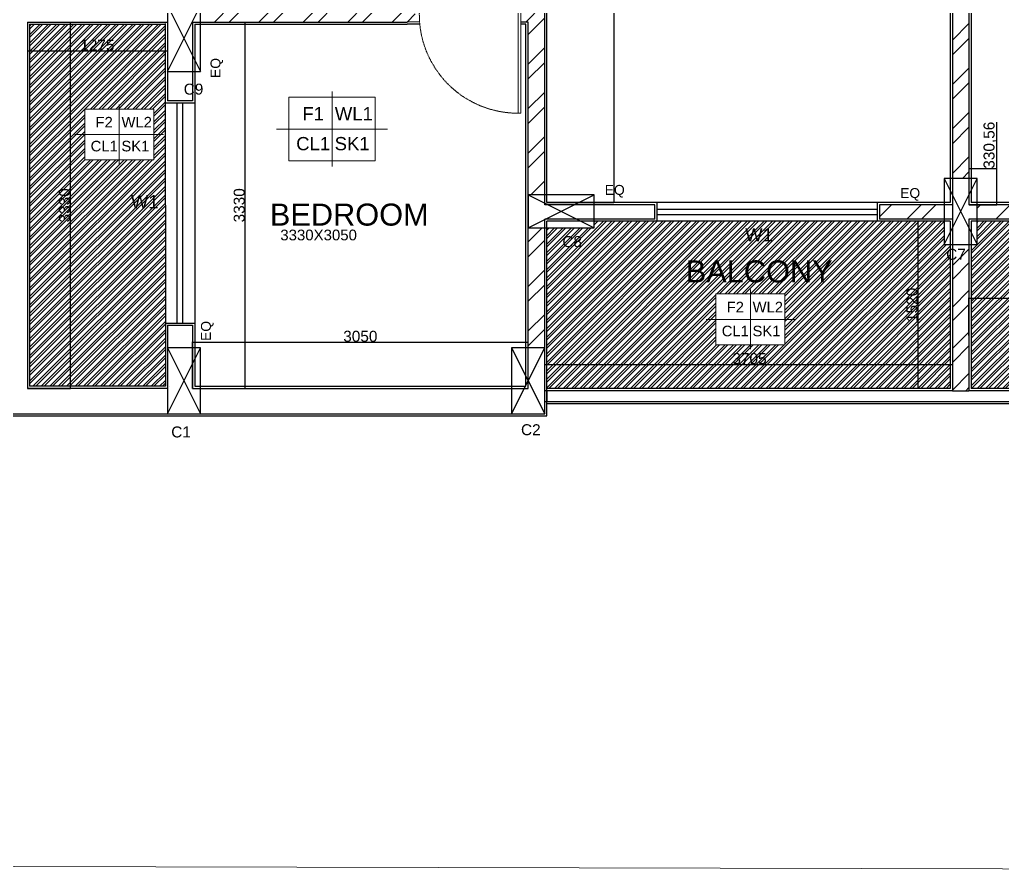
# Model space of a CAD drawing. Header units: millimetres. Extents: x -1932176 to 78768, y -1967 to 1266654.
# Drawn here: x -395439 to -386510, y 435391 to 443168 of the extents above; entities that cross this region are included whole.
import ezdxf

# ---------------------------------------------------------------- set-up
doc = ezdxf.new("R2010")
doc.units = ezdxf.units.MM
doc.linetypes.add('DASHED2', pattern=[9.525, 6.35, -3.175])
for name, color, linetype, lineweight in [('DOOR', 7, 'Continuous', 20), ('NAMES', 252, 'Continuous', 15), ('SHEET', 7, 'Continuous', 13), ('text', 252, 'Continuous', 5)]:
    doc.layers.add(name, color=color, linetype=linetype, lineweight=lineweight)
doc.styles.get("Standard").update_dxf_attribs({"font": 'arial.ttf'})
doc.dimstyles.new('ISO-25', dxfattribs={"dimtxt": 150, "dimasz": 2.5, "dimexe": 1.25, "dimexo": 0.625, "dimtad": 1, "dimtxsty": 'Standard', "dimcen": 2.5, "dimadec": 0, "dimazin": 0, "dimtfac": 1, "dimtmove": 0, "dimatfit": 3, "dimfxl": 1, "dimarcsym": 0})
pattern_1 = [(45, (106834.1, -3587.3), (-202.05576, 202.05576), []), (45, (106968.8, -3587.3), (-202.05576, 202.05576), [])]

# ---------------------------------------------------------------- blocks, each defined once
blk = doc.blocks.new('*D227')
at = {"color": 0, "lineweight": -2, "ltscale": 30, "transparency": 16777216}
for p, q in [((-393868.3, 443145.7), (-393391, 443145.7)), ((-393392.2, 443143.2), (-393392.2, 439818.2)), ((-393868.3, 439815.7), (-393391, 439815.7))]:
    blk.add_line(p, q, dxfattribs=at)
at = {"color": 0, "ltscale": 30, "transparency": 16777216}
for points in [[(-393392.6, 443143.2), (-393391.8, 443143.2), (-393392.2, 443145.7)], [(-393392.6, 439818.2), (-393391.8, 439818.2), (-393392.2, 439815.7)]]:
    blk.add_solid(points, dxfattribs=at)
at = {"layer": 'Defpoints', "color": 0, "ltscale": 30, "transparency": 16777216}
for p in [(-393868.9, 443145.7), (-393868.9, 439815.7), (-393392.2, 439815.7)]:
    blk.add_point(p, dxfattribs=at)
at = {"color": 0, "ltscale": 30, "transparency": 16777216, "insert": (-393443.9, 441480.7), "char_height": 100, "attachment_point": 5, "rotation": 90}
blk.add_mtext('3330', dxfattribs=at)
blk = doc.blocks.new('*D228')
at = {"color": 0, "lineweight": -2, "ltscale": 30, "transparency": 16777216}
for p, q in [((-393868.9, 439816.3), (-393868.9, 440239.2)), ((-393866.4, 440237.9), (-390821.4, 440237.9)), ((-390818.9, 439816.3), (-390818.9, 440239.2))]:
    blk.add_line(p, q, dxfattribs=at)
at = {"color": 0, "ltscale": 30, "transparency": 16777216}
for points in [[(-393866.4, 440238.3), (-393866.4, 440237.5), (-393868.9, 440237.9)], [(-390821.4, 440238.3), (-390821.4, 440237.5), (-390818.9, 440237.9)]]:
    blk.add_solid(points, dxfattribs=at)
at = {"layer": 'Defpoints', "color": 0, "ltscale": 30, "transparency": 16777216}
for p in [(-390818.9, 440237.9), (-393868.9, 439815.7), (-390818.9, 439815.7)]:
    blk.add_point(p, dxfattribs=at)
at = {"color": 0, "ltscale": 30, "transparency": 16777216, "insert": (-392343.9, 440289.6), "char_height": 100, "attachment_point": 5}
blk.add_mtext('3050', dxfattribs=at)
blk = doc.blocks.new('*D231')
at = {"color": 0, "lineweight": -2, "ltscale": 30, "transparency": 16777216}
for p, q in [((-386963.4, 441485), (-386963.4, 440033.9)), ((-390668.8, 439796.3), (-390668.8, 440036.4)), ((-390666.3, 440035.2), (-386965.9, 440035.2))]:
    blk.add_line(p, q, dxfattribs=at)
at = {"color": 0, "ltscale": 30, "transparency": 16777216}
for points in [[(-390666.3, 440035.6), (-390666.3, 440034.8), (-390668.8, 440035.2)], [(-386965.9, 440035.6), (-386965.9, 440034.8), (-386963.4, 440035.2)]]:
    blk.add_solid(points, dxfattribs=at)
at = {"layer": 'Defpoints', "color": 0, "ltscale": 30, "transparency": 16777216}
for p in [(-386963.4, 441485.6), (-386963.4, 440035.2), (-390668.8, 439795.7)]:
    blk.add_point(p, dxfattribs=at)
at = {"color": 0, "ltscale": 30, "transparency": 16777216, "insert": (-388807.6, 440086.9), "char_height": 100, "attachment_point": 5}
blk.add_mtext('3705', dxfattribs=at)
blk = doc.blocks.new('*D183')
at = {"color": 0, "lineweight": -2, "ltscale": 30, "transparency": 16777216}
for p, q in [((-386984, 441335.6), (-387280.8, 441335.6)), ((-387279.5, 441333.1), (-387279.5, 439818.1)), ((-386984, 439815.6), (-387280.8, 439815.6))]:
    blk.add_line(p, q, dxfattribs=at)
at = {"color": 0, "ltscale": 30, "transparency": 16777216}
for points in [[(-387279.9, 441333.1), (-387279.1, 441333.1), (-387279.5, 441335.6)], [(-387279.9, 439818.1), (-387279.1, 439818.1), (-387279.5, 439815.6)]]:
    blk.add_solid(points, dxfattribs=at)
at = {"layer": 'Defpoints', "color": 0, "ltscale": 30, "transparency": 16777216}
for p in [(-386983.4, 441335.6), (-387279.5, 439815.6), (-386983.4, 439815.6)]:
    blk.add_point(p, dxfattribs=at)
at = {"color": 0, "ltscale": 30, "transparency": 16777216, "insert": (-387331.2, 440575.6), "char_height": 100, "attachment_point": 5, "rotation": 90}
blk.add_mtext('1520', dxfattribs=at)
blk = doc.blocks.new('*D232')
at = {"color": 0, "lineweight": -2, "ltscale": 30, "transparency": 16777216}
for p, q in [((-386561.4, 441816.1), (-386561.4, 442234.9)), ((-386812.8, 441816.1), (-386560.2, 441816.1)), ((-386561.4, 441488.1), (-386561.4, 441813.6)), ((-386812.7, 441485.6), (-386560.2, 441485.6))]:
    blk.add_line(p, q, dxfattribs=at)
at = {"color": 0, "ltscale": 30, "transparency": 16777216}
for points in [[(-386561.8, 441813.6), (-386561, 441813.6), (-386561.4, 441816.1)], [(-386561.8, 441488.1), (-386561, 441488.1), (-386561.4, 441485.6)]]:
    blk.add_solid(points, dxfattribs=at)
at = {"layer": 'Defpoints', "color": 0, "ltscale": 30, "transparency": 16777216}
for p in [(-386813.4, 441816.1), (-386561.4, 441816.1), (-386813.4, 441485.6)]:
    blk.add_point(p, dxfattribs=at)
at = {"color": 0, "ltscale": 30, "transparency": 16777216, "insert": (-386622.1, 442026.8), "char_height": 100, "attachment_point": 5, "rotation": 90}
blk.add_mtext('330,56', dxfattribs=at)
blk = doc.blocks.new('*D184')
at = {"color": 0, "lineweight": -2, "ltscale": 30, "transparency": 16777216}
for p, q in [((-386813.4, 440296.8), (-386813.4, 440638.9)), ((-386810.9, 440637.6), (-383110, 440637.6)), ((-383107.5, 440296.7), (-383107.5, 440638.9))]:
    blk.add_line(p, q, dxfattribs=at)
at = {"color": 0, "ltscale": 30, "transparency": 16777216}
for points in [[(-386810.9, 440638), (-386810.9, 440637.2), (-386813.4, 440637.6)], [(-383110, 440638), (-383110, 440637.2), (-383107.5, 440637.6)]]:
    blk.add_solid(points, dxfattribs=at)
at = {"layer": 'Defpoints', "color": 0, "ltscale": 30, "transparency": 16777216}
for p in [(-383107.5, 440637.6), (-386813.4, 440296.2), (-383107.5, 440296.1)]:
    blk.add_point(p, dxfattribs=at)
at = {"color": 0, "ltscale": 30, "transparency": 16777216, "insert": (-384960.4, 440689.3), "char_height": 100, "width": 493.52, "attachment_point": 5}
blk.add_mtext('3705', dxfattribs=at)
blk = doc.blocks.new('*D235')
at = {"color": 0, "lineweight": -2, "ltscale": 30, "transparency": 16777216}
for p, q in [((-395369, 443145), (-395369, 442882.4)), ((-394097.4, 443145), (-394097.4, 442882.4)), ((-395366.5, 442883.7), (-394099.9, 442883.7))]:
    blk.add_line(p, q, dxfattribs=at)
at = {"color": 0, "ltscale": 30, "transparency": 16777216}
for points in [[(-395366.5, 442884.1), (-395366.5, 442883.3), (-395369, 442883.7)], [(-394099.9, 442884.1), (-394099.9, 442883.3), (-394097.4, 442883.7)]]:
    blk.add_solid(points, dxfattribs=at)
at = {"layer": 'Defpoints', "color": 0, "ltscale": 30, "transparency": 16777216}
for p in [(-395369, 443145.7), (-394097.4, 443145.7), (-394097.4, 442883.7)]:
    blk.add_point(p, dxfattribs=at)
at = {"color": 0, "ltscale": 30, "transparency": 16777216, "insert": (-394733.2, 442935.4), "char_height": 100, "attachment_point": 5}
blk.add_mtext('1275', dxfattribs=at)
blk = doc.blocks.new('*D236')
at = {"color": 0, "lineweight": -2, "ltscale": 30, "transparency": 16777216}
for p, q in [((-395368.4, 443145.7), (-394978.8, 443145.7)), ((-394980.1, 443143.2), (-394980.1, 439818.2)), ((-395368.4, 439815.7), (-394978.8, 439815.7))]:
    blk.add_line(p, q, dxfattribs=at)
at = {"color": 0, "ltscale": 30, "transparency": 16777216}
for points in [[(-394980.5, 443143.2), (-394979.7, 443143.2), (-394980.1, 443145.7)], [(-394980.5, 439818.2), (-394979.7, 439818.2), (-394980.1, 439815.7)]]:
    blk.add_solid(points, dxfattribs=at)
at = {"layer": 'Defpoints', "color": 0, "ltscale": 30, "transparency": 16777216}
for p in [(-395369, 443145.7), (-395369, 439815.7), (-394980.1, 439815.7)]:
    blk.add_point(p, dxfattribs=at)
at = {"color": 0, "ltscale": 30, "transparency": 16777216, "insert": (-395031.8, 441480.7), "char_height": 100, "attachment_point": 5, "rotation": 90}
blk.add_mtext('3330', dxfattribs=at)
blk = doc.blocks.new('*D240')
at = {"color": 0, "lineweight": -2, "ltscale": 30, "transparency": 16777216}
for p, q in [((-390673.8, 447296.4), (-390039.3, 447296.4)), ((-390040.5, 447293.9), (-390040.5, 441508.2)), ((-390648.3, 441505.7), (-390039.3, 441505.7))]:
    blk.add_line(p, q, dxfattribs=at)
at = {"color": 0, "ltscale": 30, "transparency": 16777216}
for points in [[(-390041, 447293.9), (-390040.1, 447293.9), (-390040.5, 447296.4)], [(-390041, 441508.2), (-390040.1, 441508.2), (-390040.5, 441505.7)]]:
    blk.add_solid(points, dxfattribs=at)
at = {"layer": 'Defpoints', "color": 0, "ltscale": 30, "transparency": 16777216}
for p in [(-390674.5, 447296.4), (-390649, 441505.7), (-390040.5, 441505.7)]:
    blk.add_point(p, dxfattribs=at)
at = {"color": 0, "ltscale": 30, "transparency": 16777216, "insert": (-390117.8, 444401), "char_height": 150, "attachment_point": 5, "rotation": 90}
blk.add_mtext('5810', dxfattribs=at)

msp = doc.modelspace()

# ---------------------------------------------------------------- hatches: boundary and pattern name
at = {"ltscale": 30, "true_color": 0x000000}
h = msp.add_hatch(dxfattribs=at)
h.set_pattern_fill('ANSI32', color=18, scale=30)
h.set_pattern_definition(pattern_1)
h.paths.add_polyline_path([(-382957.37054, 443145.67436), (-382890.10695, 443145.67436), (-382890.10695, 443213.85349), (-382915.10695, 443213.85349), (-382915.10695, 443194.65477, -1), (-382927.10695, 443194.65477), (-382927.10695, 443195.71536), (-382929.486, 443195.71536), (-382929.486, 443295.71601), (-383107.37054, 443295.72293), (-383107.40629, 441946.05056), (-383107.41612, 441575.27991), (-382957.37054, 441575.27991)])
h.paths.add_polyline_path([(-379680.56914, 442696.18254), (-379907.36004, 442696.18254), (-379907.35538, 442430.49807), (-379680.67715, 442430.40595)])
h.paths.add_polyline_path([(-379681.50614, 440390.50584), (-379907.31965, 440390.50189), (-379907.31606, 440185.67396), (-379681.58938, 440185.67396)])
h.paths.add_polyline_path([(-386813.36116, 446862.86472), (-386963.36097, 446862.86472), (-386963.36242, 444926.32392), (-386813.36347, 444926.32392)])
h.paths.add_polyline_path([(-391638.14949, 452035.48835), (-394768.14949, 452035.48835), (-394768.14949, 451792.29406), (-391640.70735, 451798.74896), (-391638.14949, 451800.02789)], flags=16)
h.paths.add_polyline_path([(-394768.14949, 452035.48835), (-394768.14949, 451791.67487), (-395068.14949, 451791.67487), (-395068.29806, 452887.47743), (-394825.4274, 452887.47743), (-394825.4274, 452391.67487), (-394805.4274, 452391.67487), (-394805.4274, 452907.47743), (-395088.3029, 452907.47743), (-395088.14949, 451771.67492), (-390854.36478, 451780.38717), (-390854.36478, 452055.48835), (-391005.4274, 452055.48835), (-391005.4274, 455015.48835), (-391005.22435, 455205.46676), (-391025.42741, 455205.48835), (-391195.4274, 455205.48835), (-391195.4274, 455085.48835), (-391195.4274, 452055.48835), (-391549.07041, 452055.48835), (-391509.07041, 452035.48835)])
h.paths.add_polyline_path([(-388375.87301, 452001.38604), (-388375.4274, 453185.48835), (-388288.00372, 453185.48835), (-388288.00372, 453285.48835), (-388285.62467, 453286.54894, -1), (-388273.62467, 453286.54894), (-388273.62467, 453267.35022), (-388248.62467, 453267.35022), (-388248.62467, 453335.48835), (-388375.4274, 453335.48835), (-388375.4274, 454585.48835), (-388525.4274, 454585.48835), (-388525.4274, 452035.48835), (-389834.32358, 452035.48835), (-389833.84409, 451802.47825), (-389663.98214, 451802.82883), (-389663.98214, 450642.0759), (-393498.95894, 450642.0759), (-393498.95894, 450495.81424), (-392368.95894, 450495.81424), (-388975.6889, 450495.79565), (-388975.6889, 450636.6625), (-388375.72208, 450636.6625), (-388375.73741, 450775.29793), (-388385.78834, 450775.29793), (-388385.78834, 450763.29793), (-388476.76102, 450763.29793, -1), (-388476.76102, 450775.29793), (-388457.56229, 450775.29793), (-388457.56229, 450799.79216, -0.023721796), (-388513.87336, 450802.51067), (-388513.87337, 450642.08801), (-389457.2004, 450642.1708), (-389457.56419, 451270.04308), (-389457.87312, 451803.25423), (-388513.87325, 451803.0765), (-388513.87329, 451419.27027), (-388457.56229, 451419.27027), (-388457.56229, 451444.27027), (-388476.76102, 451444.27027, -1), (-388476.76102, 451456.27027), (-388385.78834, 451456.27027), (-388385.78834, 451444.27027), (-388375.81139, 451444.27027)])
h.paths.add_polyline_path([(-388635.1919, 451026.27973), (-388318.38797, 451026.27973), (-388318.38797, 451237.7019), (-388635.1919, 451237.7019)], flags=25)
h.paths.add_polyline_path([(-388334.49864, 449745.46486), (-388060.20123, 449745.46486), (-388060.20123, 449992.74999), (-388334.49864, 449992.74999)], flags=9)
h.paths.add_polyline_path([(-386520.74066, 447390.15897), (-386246.44325, 447390.15897), (-386246.44325, 447637.4441), (-386520.74066, 447637.4441)], flags=9)
h.paths.add_polyline_path([(-387481.05012, 447427.96283), (-387206.75271, 447427.96283), (-387206.75271, 447675.24796), (-387481.05012, 447675.24796)], flags=9)
h.paths.add_polyline_path([(-386246.85467, 453054.66819), (-385972.55726, 453054.66819), (-385972.55726, 453301.95332), (-386246.85467, 453301.95332)], flags=9)
h.paths.add_polyline_path([(-387722.75221, 452988.93473), (-387448.4548, 452988.93473), (-387448.4548, 453236.21986), (-387722.75221, 453236.21986)], flags=9)
h.paths.add_polyline_path([(-387587.19003, 451159.13922), (-386555.40286, 451159.13922), (-386555.40286, 451571.2811), (-387587.19003, 451571.2811)], flags=9)
h.paths.add_polyline_path([(-387416.6843, 450345.4931), (-387019.04637, 450345.4931), (-387019.04637, 450583.0849), (-387416.6843, 450583.0849)], flags=9)
h.paths.add_polyline_path([(-387029.33805, 450346.18413), (-386765.79282, 450346.18413), (-386765.79282, 450583.77594), (-387029.33805, 450583.77594)], flags=9)
h.paths.add_polyline_path([(-387017.0985, 450618.75754), (-386771.48472, 450618.75754), (-386771.48472, 450856.34935), (-387017.0985, 450856.34935)], flags=9)
h.paths.add_polyline_path([(-387391.31797, 450622.10918), (-387029.22837, 450622.10918), (-387029.22837, 450859.70098), (-387391.31797, 450859.70098)], flags=9)
h.paths.add_polyline_path([(-388967.62829, 447768.81887), (-388967.62829, 449299.20768), (-389276.7347, 449299.20768), (-389276.7347, 447768.81887)], flags=9)
h.paths.add_polyline_path([(-393193.12903, 461493.30854), (-392832.3514, 461493.30854), (-392832.3514, 461699.37948), (-393193.12903, 461699.37948)], flags=9)
h.paths.add_polyline_path([(-394516.66471, 459936.4242), (-394516.66471, 460297.20182), (-394722.73565, 460297.20182), (-394722.73565, 459936.4242)], flags=9)
h.paths.add_polyline_path([(-391422.42335, 460504.15635), (-391422.42335, 460864.93398), (-391628.49429, 460864.93398), (-391628.49429, 460504.15635)], flags=9)
h.paths.add_polyline_path([(-389241.36742, 454740.46932), (-388958.2842, 454740.46932), (-388958.2842, 454946.54026), (-389241.36742, 454946.54026)], flags=9)
h.paths.add_polyline_path([(-389306.69575, 459807.18012), (-388751.71622, 459807.18012), (-388751.71622, 460013.25106), (-389306.69575, 460013.25106)], flags=9)
h.paths.add_polyline_path([(-387271.40064, 456455.57021), (-387271.40064, 456996.73665), (-387580.50706, 456996.73665), (-387580.50706, 456455.57021)], flags=9)
h.paths.add_polyline_path([(-389954.52017, 452684.33855), (-389593.74255, 452684.33855), (-389593.74255, 452890.4095), (-389954.52017, 452890.4095)], flags=25)
h.paths.add_polyline_path([(-390672.07086, 453440.49802), (-390672.07086, 453801.27565), (-390878.1418, 453801.27565), (-390878.1418, 453440.49802)], flags=25)
h.paths.add_polyline_path([(-389693.04634, 457877.53641), (-389313.45312, 457877.53641), (-389313.45312, 458064.01189), (-389693.04634, 458064.01189)], flags=9)
h.paths.add_polyline_path([(-389335.09193, 457877.53641), (-388964.84709, 457877.53641), (-388964.84709, 458064.01189), (-389335.09193, 458064.01189)], flags=9)
h.paths.add_polyline_path([(-389715.95154, 458152.28664), (-389310.28128, 458152.28664), (-389310.28128, 458333.3499), (-389715.95154, 458333.3499)], flags=9)
h.paths.add_polyline_path([(-389283.37233, 458152.28664), (-389027.03006, 458152.28664), (-389027.03006, 458333.3499), (-389283.37233, 458333.3499)], flags=9)
h.paths.add_polyline_path([(-390030.92171, 454214.54274), (-389651.32849, 454214.54274), (-389651.32849, 454401.01822), (-390030.92171, 454401.01822)], flags=25)
h.paths.add_polyline_path([(-390380.34778, 454214.54274), (-390010.10294, 454214.54274), (-390010.10294, 454401.01822), (-390380.34778, 454401.01822)], flags=25)
h.paths.add_polyline_path([(-390029.13236, 454486.62787), (-389622.39605, 454486.62787), (-389622.39605, 454670.88925), (-390029.13236, 454670.88925)], flags=9)
h.paths.add_polyline_path([(-390323.57702, 454489.29297), (-390067.23475, 454489.29297), (-390067.23475, 454670.35623), (-390323.57702, 454670.35623)], flags=9)
h.paths.add_polyline_path([(-393412.37846, 459214.18656), (-393032.78525, 459214.18656), (-393032.78525, 459400.66203), (-393412.37846, 459400.66203)], flags=9)
h.paths.add_polyline_path([(-393761.80454, 459214.18656), (-393391.55969, 459214.18656), (-393391.55969, 459400.66203), (-393761.80454, 459400.66203)], flags=9)
h.paths.add_polyline_path([(-393410.05609, 459488.93679), (-393004.38583, 459488.93679), (-393004.38583, 459670.00005), (-393410.05609, 459670.00005)], flags=9)
h.paths.add_polyline_path([(-393705.03378, 459488.93679), (-393448.6915, 459488.93679), (-393448.6915, 459670.00005), (-393705.03378, 459670.00005)], flags=9)
h.paths.add_polyline_path([(-390299.27299, 455242.71111), (-389964.23587, 455242.71111), (-389964.23587, 455461.12594), (-390299.27299, 455461.12594)], flags=9)
h.paths.add_polyline_path([(-392301.6769, 455522.25269), (-392027.37949, 455522.25269), (-392027.37949, 455769.53782), (-392301.6769, 455769.53782)], flags=9)
h.paths.add_polyline_path([(-391784.53065, 455056.83969), (-391510.23324, 455056.83969), (-391510.23324, 455304.12482), (-391784.53065, 455304.12482)], flags=9)
h.paths.add_polyline_path([(-391392.60583, 458984.8342), (-391118.30843, 458984.8342), (-391118.30843, 459232.11933), (-391392.60583, 459232.11933)], flags=9)
h.paths.add_polyline_path([(-389846.70331, 456866.46454), (-388829.1044, 456866.46454), (-388829.1044, 457615.48682), (-389846.70331, 457615.48682)], flags=9)
h.paths.add_polyline_path([(-390495.13404, 453108.88994), (-389168.80389, 453108.88994), (-389168.80389, 453521.03182), (-390495.13404, 453521.03182)], flags=25)
h.paths.add_polyline_path([(-394017.64463, 459804.89477), (-392473.71557, 459804.89477), (-392473.71557, 460553.91705), (-394017.64463, 460553.91705)], flags=9)
h = msp.add_hatch(dxfattribs=at)
h.set_pattern_fill('ANSI32', color=18, scale=30)
h.set_pattern_definition(pattern_1)
h.paths.add_polyline_path([(-391844.49664, 443285.62744), (-391832.49664, 443285.62744), (-391832.49664, 443295.67717), (-391918.92844, 443295.67436), (-391918.92844, 443354.32973), (-391929.01636, 443354.32973), (-391929.01636, 443342.32973), (-392019.98904, 443342.32973), (-392019.98904, 443354.32973), (-392000.79031, 443354.32973), (-392000.79031, 443379.32973), (-392068.92844, 443379.32973), (-392068.92844, 443295.67436), (-393797.44865, 443295.67436), (-393797.44865, 443145.67436), (-391918.92844, 443145.67436), (-391805.34159, 443147.68344, -0.0184701237), (-391807.82923, 443213.85349), (-391832.49664, 443213.85349), (-391832.49664, 443194.65476, -0.9999968853), (-391844.49664, 443194.65473)])
h.paths.add_polyline_path([(-387040.41732, 441485.6032), (-387626.61268, 441485.61413), (-387626.61511, 441355.61413), (-387040.41732, 441355.6032)])
h.paths.add_polyline_path([(-386053.45697, 441485.5788), (-386740.41732, 441485.58856), (-386740.41732, 441355.5943), (-386053.45697, 441355.58454)])
h.paths.add_polyline_path([(-386963.36287, 444326.32392), (-386963.36466, 441946.15158), (-386963.36809, 441725.27991), (-386813.36841, 441725.27991), (-386813.36711, 441816.14874), (-386813.36415, 444326.32392)])
h.paths.add_polyline_path([(-390668.89269, 441946.22067), (-390668.92844, 443295.72293), (-390846.87569, 443295.71601), (-390846.87569, 443195.71536), (-390849.25474, 443194.65476, -1), (-390861.25474, 443194.65476), (-390861.25474, 443213.85349), (-390886.25474, 443213.85349), (-390886.25474, 443145.67436), (-390818.92844, 443145.67436), (-390818.92844, 441575.27991), (-390668.88287, 441575.27991)])
h.paths.add_polyline_path([(-390668.87492, 441275.27991), (-390818.92844, 441275.27991), (-390818.92844, 440185.67396), (-390668.84605, 440185.67396), (-390668.84898, 440296.22504)])
at = {"ltscale": 30}
h = msp.add_hatch(dxfattribs=at)
h.set_pattern_fill('ANSI32', color=252, scale=5.7)
h.set_pattern_definition([(45, (-711974.116, 14382.01), (-38.390595, 38.390595), []), (45, (-711948.52, 14382.01), (-38.390595, 38.390595), [])])
h.paths.add_polyline_path([(-386983.3798, 441125.27991), (-387040.41732, 441125.27991), (-387040.41732, 441335.60231), (-390218.92844, 441335.66236), (-390218.92844, 441275.27991), (-390648.96699, 441275.27991), (-390648.98511, 440316.22467), (-390648.99457, 439815.67396), (-386983.40479, 439815.6056)])
h.paths.add_polyline_path([(-389112.63261, 440674.97754), (-388486.36564, 440674.97754), (-388486.36564, 440213.36037), (-389112.63261, 440213.36037)], flags=16)
h.paths.add_polyline_path([(-383127.34836, 441275.27991), (-383557.37054, 441275.27991), (-383557.37054, 441335.51282), (-386740.41732, 441335.59714), (-386740.41732, 441125.27991), (-386793.37696, 441125.27991), (-386793.39545, 439815.60201), (-383127.30441, 439815.50489), (-383127.31387, 440316.05561)])
h.paths.add_polyline_path([(-384413.21367, 440554.04414), (-384413.21367, 440092.42697), (-385039.48064, 440092.42697), (-385039.48064, 440554.04414)], flags=16)
h.paths.add_polyline_path([(-394115.90459, 443126.18373), (-395349.01856, 443125.68261), (-395349.01868, 439835.6744), (-394114.56737, 439835.67436)])
h.paths.add_polyline_path([(-394847.21478, 441893.99408), (-394847.21478, 442355.61126), (-394220.94781, 442355.61126), (-394220.94781, 441893.99408)], flags=16)
h.paths.add_polyline_path([(-378427.28042, 443125.68261), (-379660.3944, 443126.18373), (-379661.73161, 439835.67436), (-378427.2803, 439835.6744)])
h.paths.add_polyline_path([(-379457.00475, 441794.34826), (-379457.00475, 442255.96544), (-378830.73778, 442255.96544), (-378830.73778, 441794.34826)], flags=16)
h.paths.add_polyline_path([(-388988.11174, 439982.96393), (-388627.33412, 439982.96393), (-388627.33412, 440189.03487), (-388988.11174, 440189.03487)], flags=24)
h.paths.add_polyline_path([(-387227.24466, 440390.95131), (-387227.24466, 440751.72893), (-387433.3156, 440751.72893), (-387433.3156, 440390.95131)], flags=24)
h.paths.add_polyline_path([(-388805.33116, 440263.63986), (-388501.65658, 440263.63986), (-388501.65658, 440412.82024), (-388805.33116, 440412.82024)], flags=8)
h.paths.add_polyline_path([(-389084.87201, 440263.63986), (-388788.67614, 440263.63986), (-388788.67614, 440412.82024), (-389084.87201, 440412.82024)], flags=8)
h.paths.add_polyline_path([(-388803.47326, 440483.44005), (-388478.93705, 440483.44005), (-388478.93705, 440628.29065), (-388803.47326, 440628.29065)], flags=24)
h.paths.add_polyline_path([(-389039.45541, 440483.44005), (-388834.38159, 440483.44005), (-388834.38159, 440628.29065), (-389039.45541, 440628.29065)], flags=8)
h.paths.add_polyline_path([(-388879.10991, 441085.93894), (-388567.65015, 441085.93894), (-388567.65015, 441333.22407), (-388879.10991, 441333.22407)], flags=24)
h.paths.add_polyline_path([(-389457.90381, 440667.12837), (-388022.56957, 440667.12837), (-388022.56957, 441079.27025), (-389457.90381, 441079.27025)], flags=24)
h.paths.add_polyline_path([(-385140.94816, 440585.4168), (-384780.17053, 440585.4168), (-384780.17053, 440791.48774), (-385140.94816, 440791.48774)], flags=24)
h.paths.add_polyline_path([(-385977.55782, 440298.60198), (-385977.55782, 440839.76842), (-386286.66423, 440839.76842), (-386286.66423, 440298.60198)], flags=24)
h.paths.add_polyline_path([(-384732.17919, 440142.70646), (-384428.50462, 440142.70646), (-384428.50462, 440291.88684), (-384732.17919, 440291.88684)], flags=8)
h.paths.add_polyline_path([(-385011.72005, 440142.70646), (-384715.52417, 440142.70646), (-384715.52417, 440291.88684), (-385011.72005, 440291.88684)], flags=8)
h.paths.add_polyline_path([(-384730.32129, 440362.50665), (-384405.78508, 440362.50665), (-384405.78508, 440507.35725), (-384730.32129, 440507.35725)], flags=24)
h.paths.add_polyline_path([(-384966.30344, 440362.50665), (-384761.22962, 440362.50665), (-384761.22962, 440507.35725), (-384966.30344, 440507.35725)], flags=8)
h.paths.add_polyline_path([(-385202.20659, 441069.72454), (-384890.74683, 441069.72454), (-384890.74683, 441317.00967), (-385202.20659, 441317.00967)], flags=24)
h.paths.add_polyline_path([(-385747.98429, 440699.66345), (-384312.65005, 440699.66345), (-384312.65005, 441111.80533), (-385747.98429, 441111.80533)], flags=24)
h.paths.add_polyline_path([(-394918.43142, 442831.41232), (-394557.6538, 442831.41232), (-394557.6538, 443037.48326), (-394918.43142, 443037.48326)], flags=24)
h.paths.add_polyline_path([(-394927.8729, 441300.69493), (-394927.8729, 441661.47255), (-395133.94384, 441661.47255), (-395133.94384, 441300.69493)], flags=24)
h.paths.add_polyline_path([(-394539.91333, 441944.27358), (-394236.23876, 441944.27358), (-394236.23876, 442093.45396), (-394539.91333, 442093.45396)], flags=8)
h.paths.add_polyline_path([(-394819.45418, 441944.27358), (-394523.25831, 441944.27358), (-394523.25831, 442093.45396), (-394819.45418, 442093.45396)], flags=8)
h.paths.add_polyline_path([(-394538.05543, 442164.07376), (-394213.51922, 442164.07376), (-394213.51922, 442308.92437), (-394538.05543, 442308.92437)], flags=24)
h.paths.add_polyline_path([(-394774.03758, 442164.07376), (-394568.96376, 442164.07376), (-394568.96376, 442308.92437), (-394774.03758, 442308.92437)], flags=8)
h.paths.add_polyline_path([(-394460.34243, 441386.96864), (-394148.88267, 441386.96864), (-394148.88267, 441634.25377), (-394460.34243, 441634.25377)], flags=24)
h.paths.add_polyline_path([(-378735.97807, 441300.69484), (-378735.97807, 441661.47247), (-378942.04902, 441661.47247), (-378942.04902, 441300.69484)], flags=24)
h.paths.add_polyline_path([(-379321.63007, 442701.29435), (-378780.46363, 442701.29435), (-378780.46363, 443010.40076), (-379321.63007, 443010.40076)], flags=24)
h.paths.add_polyline_path([(-379149.7033, 441844.62776), (-378846.02872, 441844.62776), (-378846.02872, 441993.80814), (-379149.7033, 441993.80814)], flags=8)
h.paths.add_polyline_path([(-379429.24415, 441844.62776), (-379133.04828, 441844.62776), (-379133.04828, 441993.80814), (-379429.24415, 441993.80814)], flags=8)
h.paths.add_polyline_path([(-379147.8454, 442064.42794), (-378823.30919, 442064.42794), (-378823.30919, 442209.27855), (-379147.8454, 442209.27855)], flags=24)
h.paths.add_polyline_path([(-379383.82755, 442064.42794), (-379178.75373, 442064.42794), (-379178.75373, 442209.27855), (-379383.82755, 442209.27855)], flags=8)
h.paths.add_polyline_path([(-379620.19115, 441247.8305), (-379308.7314, 441247.8305), (-379308.7314, 441495.11563), (-379620.19115, 441495.11563)], flags=24)
at = {"ltscale": 30, "true_color": 0x000000}
h = msp.add_hatch(dxfattribs=at)
h.set_pattern_fill('ANSI32', color=18, scale=28)
h.set_pattern_definition([(45, (-20374.54, -53559.35), (-188.58538, 188.58538), []), (45, (-20248.82, -53559.35), (-188.58538, 188.58538), [])])
h.paths.add_polyline_path([(-386813.37693, 441125.27991), (-386963.37693, 441125.27991), (-386963.39583, 439795.60523), (-386813.39583, 439795.60309)])
h.paths.add_polyline_path([(-387052.49274, 440929.27511), (-386824.4986, 440929.27511), (-386824.4986, 441134.81683), (-387052.49274, 441134.81683)], flags=9)

# ---------------------------------------------------------------- linework, layer by layer
for p, q in [((-386983.3603, 447276.77737), (-386983.36428, 441966.15195)), ((-386963.36065, 447296.9318), (-386963.36466, 441946.15158)), ((-386813.36065, 447296.93169), (-386813.36724, 441764.54388)), ((-386793.26432, 447276.79645), (-386793.36791, 441773.41444)), ((-386983.36428, 441966.15195), (-386983.37287, 441505.60214)), ((-386963.36466, 441946.15158), (-386963.37181, 441485.60176)), ((-386813.36711, 441816.14874), (-386813.37181, 441485.5896)), ((-386793.36749, 441796.14836), (-386793.37159, 441505.59855)), ((-389667.17185, 441485.65218), (-390668.90139, 441485.67086)), ((-386983.37298, 441505.60214), (-390648.96264, 441505.67049)), ((-386962.81102, 441485.60175), (-387626.61268, 441485.61413)), ((-386053.45697, 441485.5788), (-386813.37181, 441485.5896)), ((-383127.35374, 441505.50143), (-386793.37298, 441505.59855)), ((-389667.17427, 441355.65218), (-390668.89795, 441355.67086)), ((-386983.37619, 441335.60214), (-390648.96585, 441335.67049)), ((-386962.81348, 441355.60175), (-387626.61511, 441355.61413)), ((-386983.37579, 441335.60214), (-386983.40479, 439815.6056)), ((-386963.37366, 441355.60176), (-386963.39583, 439795.60523)), ((-386813.37366, 441355.59534), (-386813.39583, 439795.60239)), ((-386053.45697, 441355.58454), (-386813.37366, 441355.59534)), ((-386793.37399, 441335.59855), (-386793.39545, 439815.60201)), ((-383127.35053, 441335.50143), (-386793.37619, 441335.59855)), ((-386793.37371, 441355.59855), (-386793.37371, 441355.59505)), ((-386963.39583, 439795.60523), (-390668.84898, 439795.67433)), ((-386983.39545, 439815.6056), (-390648.98511, 439815.67396)), ((-383107.45, 439795.53223), (-386813.39583, 439795.60239)), ((-383127.31387, 439815.50489), (-386793.39545, 439815.60201)), ((-383107.4516, 439695.53223), (-390668.83945, 439695.67433)), ((-383127.30518, 439675.5326), (-390648.98587, 439675.67396))]:
    msp.add_line(p, q)
at = {"color": 2}
for p, q in [((-394097.44865, 443296.18248), (-393797.44865, 442696.18248)), ((-394097.44865, 442696.18248), (-393797.44865, 443296.18248)), ((-387040.41732, 441725.27991), (-386740.41732, 441125.27991)), ((-387040.41732, 441125.27991), (-386740.41732, 441725.27991)), ((-390818.92844, 441275.27991), (-390218.92844, 441575.27991)), ((-390818.92844, 441575.27991), (-390218.92844, 441275.27991)), ((-394097.44865, 440185.67396), (-393797.44865, 439585.67396)), ((-394097.44865, 439585.67396), (-393797.44865, 440185.67396)), ((-390968.83016, 440185.67396), (-390668.83016, 439585.67396)), ((-390968.83016, 439585.67396), (-390668.83016, 440185.67396))]:
    msp.add_line(p, q, dxfattribs=at)
at = {"linetype": 'ByBlock', "transparency": 33554687}
for p, q in [((-390668.89269, 441946.22067), (-390668.92844, 443295.72293)), ((-390648.95715, 441796.2203), (-390648.92844, 443315.72293)), ((-394115.90784, 443134.17885), (-394114.56737, 439835.67436)), ((-394095.91272, 443146.19185), (-394095.62183, 442430.40595)), ((-393868.9894, 443145.67436), (-391918.92844, 443145.67436)), ((-393868.93107, 443145.67436), (-393868.9436, 442430.49807)), ((-393850.46438, 443125.67436), (-393850.4064, 443125.67436)), ((-393848.93142, 443125.67436), (-393848.98905, 439835.67436)), ((-393848.93142, 443125.67436), (-391918.92844, 443125.67436)), ((-391805.34159, 443147.68344), (-391918.92844, 443145.67436)), ((-391803.6623, 443128.08648), (-391918.92844, 443125.67436)), ((-390818.92844, 443145.67436), (-390886.25474, 443145.67436)), ((-390838.92844, 443125.67436), (-390886.25474, 443125.67436)), ((-390838.92844, 439835.67436), (-390838.92844, 443125.67436)), ((-390818.92844, 439815.67436), (-390818.92844, 443145.67436)), ((-390668.88049, 441485.67086), (-390668.89269, 441946.22067)), ((-390648.96264, 441505.67049), (-390648.95715, 441796.2203)), ((-390668.84898, 440296.22504), (-390668.87705, 441355.67086)), ((-390648.98511, 440316.22467), (-390648.96585, 441335.67049)), ((-394094.79284, 440390.50584), (-394094.55924, 439815.67436)), ((-393868.97933, 440390.50189), (-393868.9894, 439815.67436)), ((-390668.83016, 439585.67396), (-390668.84898, 440296.22504)), ((-390648.99929, 439565.67396), (-390648.98511, 440316.22467)), ((-393850.46438, 440015.16583), (-393850.4064, 440015.16583)), ((-390721.84589, 440015.16583), (-390721.78791, 440015.16583)), ((-394094.55924, 439815.67436), (-395369.01868, 439815.6744)), ((-394114.56737, 439835.67436), (-395349.01868, 439835.6744)), ((-394096.03422, 439815.67436), (-394096.03421, 439815.66623)), ((-394076.03421, 439835.67436), (-394076.04234, 439835.67436)), ((-393868.92844, 439815.67436), (-390818.92844, 439815.67436)), ((-393848.98905, 439835.67436), (-390838.92844, 439835.67436)), ((-390967.41573, 439815.67436), (-390967.41572, 439815.66623)), ((-390947.41572, 439835.67436), (-390947.42385, 439835.67436)), ((-395587.01856, 439585.67396), (-390668.83016, 439585.67396)), ((-394075.94075, 439585.67396), (-394075.94071, 439585.58321)), ((-390947.32226, 439585.67396), (-390947.32222, 439585.58321)), ((-395607.01856, 439565.67396), (-390648.99929, 439565.67396))]:
    msp.add_line(p, q, dxfattribs=at)
at = {"transparency": 16777216}
for p, q in [((-395369.01856, 443145.67436), (-395369.01868, 439815.6744)), ((-395369.01856, 443145.67448), (-394095.91272, 443146.19185)), ((-395349.01856, 443125.68261), (-395349.01868, 439835.6744)), ((-395349.01856, 443125.68261), (-394115.90459, 443126.18373))]:
    msp.add_line(p, q, dxfattribs=at)
at = {"ltscale": 30}
for p, q in [((-393848.94395, 442410.50619), (-394115.6137, 442410.39782)), ((-393868.9436, 442430.49807), (-394095.62183, 442430.40595)), ((-394009.99503, 442410.50619), (-394009.99503, 440410.50619)), ((-393959.99503, 442410.50619), (-393959.99503, 440410.50619)), ((-389667.17427, 441355.65218), (-389667.17185, 441485.65218)), ((-389647.17465, 441335.65181), (-389647.17148, 441505.65181)), ((-387646.61231, 441505.6145), (-387646.61548, 441335.6145)), ((-387626.61268, 441485.61413), (-387626.61511, 441355.61413)), ((-389647.17465, 441445.78146), (-387647.17465, 441445.78146)), ((-389647.17465, 441395.78146), (-387647.17465, 441395.78146)), ((-386983.37644, 441335.60124), (-390648.96585, 441335.67049)), ((-394114.80132, 440390.50619), (-394114.79284, 440390.50619)), ((-394114.80097, 440410.50619), (-393848.97898, 440410.50154)), ((-394094.79284, 440390.50584), (-393868.97933, 440390.50189))]:
    msp.add_line(p, q, dxfattribs=at)
at = {"color": 252, "ltscale": 30}
for p, q in [((-390648.99495, 439795.67396), (-390648.99495, 439695.67396)), ((-386963.39583, 439795.60523), (-386813.39583, 439795.60309))]:
    msp.add_line(p, q, dxfattribs=at)
at = {"color": 2}
for points in [[(-394097.44865, 442696.18248), (-393797.44865, 442696.18248), (-393797.44865, 443296.18248), (-394097.44865, 443296.18248)], [(-387040.41732, 441125.27991), (-386740.41732, 441125.27991), (-386740.41732, 441725.27991), (-387040.41732, 441725.27991)], [(-390818.92844, 441275.27991), (-390218.92844, 441275.27991), (-390218.92844, 441575.27991), (-390818.92844, 441575.27991)], [(-394097.44865, 439585.67396), (-393797.44865, 439585.67396), (-393797.44865, 440185.67396), (-394097.44865, 440185.67396)], [(-390968.83016, 439585.67396), (-390668.83016, 439585.67396), (-390668.83016, 440185.67396), (-390968.83016, 440185.67396)]]:
    msp.add_lwpolyline(points, close=True, dxfattribs=at)
at = {"layer": 'DOOR'}
for p, q in [((-390911.25474, 442317.85349), (-390911.25474, 443238.85349)), ((-390886.25474, 443238.85349), (-390886.25474, 442317.85349)), ((-390886.25474, 442317.85349), (-390911.25474, 442317.85349))]:
    msp.add_line(p, q, dxfattribs=at)
at = {"layer": 'DOOR', "linetype": 'DASHED2'}
msp.add_arc((-390911.25474, 443214.42816), 896.57467, 178.438901672, 270, dxfattribs=at)
at = {"layer": 'NAMES'}
for p, q in [((-392600.9089, 442513.96373), (-392600.9089, 441833.63831)), ((-394534.0813, 442396.93284), (-394534.0813, 441852.6725)), ((-393104.72672, 442173.80102), (-392097.09108, 442173.80102)), ((-394937.13555, 442124.80267), (-394131.02704, 442124.80267)), ((-388799.49912, 440716.29912), (-388799.49912, 440172.03878)), ((-389202.55338, 440444.16895), (-388396.44487, 440444.16895))]:
    msp.add_line(p, q, dxfattribs=at)
for points in [[(-392992.32576, 442462.31175), (-392209.49205, 442462.31175), (-392209.49205, 441885.29029), (-392992.32576, 441885.29029)], [(-394847.21478, 442355.61126), (-394220.94781, 442355.61126), (-394220.94781, 441893.99408), (-394847.21478, 441893.99408)], [(-389112.63261, 440674.97754), (-388486.36564, 440674.97754), (-388486.36564, 440213.36037), (-389112.63261, 440213.36037)]]:
    msp.add_lwpolyline(points, close=True, dxfattribs=at)
at = {"layer": 'SHEET'}
msp.add_lwpolyline([(-404460.39469, 465730.02797), (-360868.7639, 465628.22522), (-360868.7639, 435390.5557), (-404460.39469, 435492.35845)], close=True, dxfattribs=at)

# ---------------------------------------------------------------- texts
at = {"color": 252, "ltscale": 30}
for p in [(-393614.92241, 442637.84849), (-393701.71562, 440247.69455)]:
    msp.add_text('EQ', height=90.128412, rotation=90, dxfattribs=at).set_placement(p)
for s, height, p in [('EQ', 90.128412, (-390123.32269, 441575.70263)), ('EQ', 90.128412, (-387438.70597, 441547.0419)), ('3330X3050', 97.404159, (-393071.11906, 441162.20125))]:
    msp.add_text(s, height=height, dxfattribs=at).set_placement(p)
at = {"color": 252, "transparency": 16777216, "char_height": 120, "attachment_point": 1}
for insert in [(-394428.29604, 441572.98501), (-388847.06352, 441271.95531)]:
    msp.add_mtext_dynamic_manual_height_columns('W1', width=74.86437, gutter_width=11139.68641, heights=[0], dxfattribs=dict(at, insert=insert))
at = {"color": 252, "transparency": 16777216, "char_height": 200, "attachment_point": 1}
for s, insert in [('BEDROOM', (-393166.31744, 441496.18806)), ('BALCONY ', (-389387.43997, 440979.88417))]:
    msp.add_mtext(s, dxfattribs=dict(at, insert=insert))
at = {"layer": 'NAMES'}
for s, height, p in [('F1', 120.216819, (-392870.67705, 442253.06709)), ('WL1', 120.216819, (-392575.69936, 442253.06709)), ('F2', 96.173455, (-394749.89581, 442188.21553)), ('WL2', 96.173455, (-394513.91366, 442188.21553)), ('CL1', 120.216819, (-392926.54577, 441981.26898)), ('SK1', 120.216819, (-392577.1197, 441981.26898)), ('CL1', 96.173455, (-394794.59079, 441970.77704)), ('SK1', 96.173455, (-394515.04993, 441970.77704)), ('F2', 96.173455, (-389015.31364, 440507.58181)), ('WL2', 96.173455, (-388779.33149, 440507.58181)), ('CL1', 96.173455, (-389060.00862, 440290.14332)), ('SK1', 96.173455, (-388780.46776, 440290.14332))]:
    msp.add_text(s, height=height, dxfattribs=at).set_placement(p)
at = {"layer": 'text', "color": 252, "true_color": 0x939598, "transparency": 16777216, "char_height": 99.743185, "attachment_point": 1}
for s, insert in [('C9', (-393948.79228, 442586.33393)), ('C8', (-390508.15964, 441200.3216)), ('C7', (-387020.61711, 441085.18337)), ('C2', (-390883.89572, 439490.79445)), ('C1', (-394062.04602, 439470.59193))]:
    msp.add_mtext_dynamic_manual_height_columns(s, width=1.2192188, gutter_width=1, heights=[0], dxfattribs=dict(at, insert=insert))

# ---------------------------------------------------------------- dimensions: what is measured, and where the dimension line sits
at = {"color": 252, "ltscale": 30}
dim = msp.add_linear_dim(base=(-390040.54423, 441505.67049), p1=(-390674.46562, 447296.40435), p2=(-390648.96264, 441505.67049), angle=90, text='5810', dimstyle='ISO-25', override={"dimtxt": 150}, dxfattribs=at)
dim.commit()
dim.dimension.update_dxf_attribs({"geometry": '*D240', "text_midpoint": (-390117.75518, 444401.03742)})
for base, p1, p2, picture, middle in [((-394980.07873, 439815.6744), (-395369.01856, 443145.67453), (-395369.01868, 439815.6744), '*D236', (-395031.79514, 441480.67446)), ((-393392.20507, 439815.67436), (-393868.93107, 443145.67436), (-393868.92844, 439815.67436), '*D227', (-393443.92147, 441480.67436)), ((-386561.42381, 441816.14736), (-386813.37181, 441485.5896), (-386813.39583, 441816.14736), '*D232', (-386622.1443, 442026.77577)), ((-387279.51871, 439815.6056), (-386983.37644, 441335.60124), (-386983.40479, 439815.6056), '*D183', (-387331.20101, 440575.60342))]:
    dim = msp.add_linear_dim(base=base, p1=p1, p2=p2, angle=90, dimstyle='ISO-25', override={"dimtxt": 100}, dxfattribs=at)
    dim.commit()
    dim.dimension.update_dxf_attribs({"geometry": picture, "text_midpoint": middle})
for base, p1, p2, text, picture, middle in [((-394097.44865, 442883.68636), (-395369.01856, 443145.67448), (-394097.44865, 443145.67448), '1275', '*D235', (-394733.2336, 442935.36866)), ((-383107.45, 440637.62263), (-386813.39583, 440296.15311), (-383107.45, 440296.05493), '3705', '*D184', (-384960.42292, 440689.33904))]:
    dim = msp.add_linear_dim(base=base, p1=p1, p2=p2, text=text, dimstyle='ISO-25', override={"dimtxt": 100}, dxfattribs=at)
    dim.commit()
    dim.dimension.update_dxf_attribs({"geometry": picture, "text_midpoint": middle})
dim = msp.add_linear_dim(base=(-386963.37181, 440035.16976), p1=(-390668.84898, 439795.67433), p2=(-386963.37181, 441485.60176), text='3705', dimstyle='ISO-25', override={"dimtxt": 100}, dxfattribs=at)
dim.commit()
dim.dimension.update_dxf_attribs({"geometry": '*D231', "text_midpoint": (-388807.58651, 440035.16976), "dimtype": 160})
dim = msp.add_linear_dim(base=(-390818.92844, 440237.91624), p1=(-393868.92844, 439815.67436), p2=(-390818.92844, 439815.67436), dimstyle='ISO-25', override={"dimtxt": 100}, dxfattribs=at)
dim.commit()
dim.dimension.update_dxf_attribs({"geometry": '*D228', "text_midpoint": (-392343.92844, 440289.63264)})

doc.saveas('drawing.dxf')
